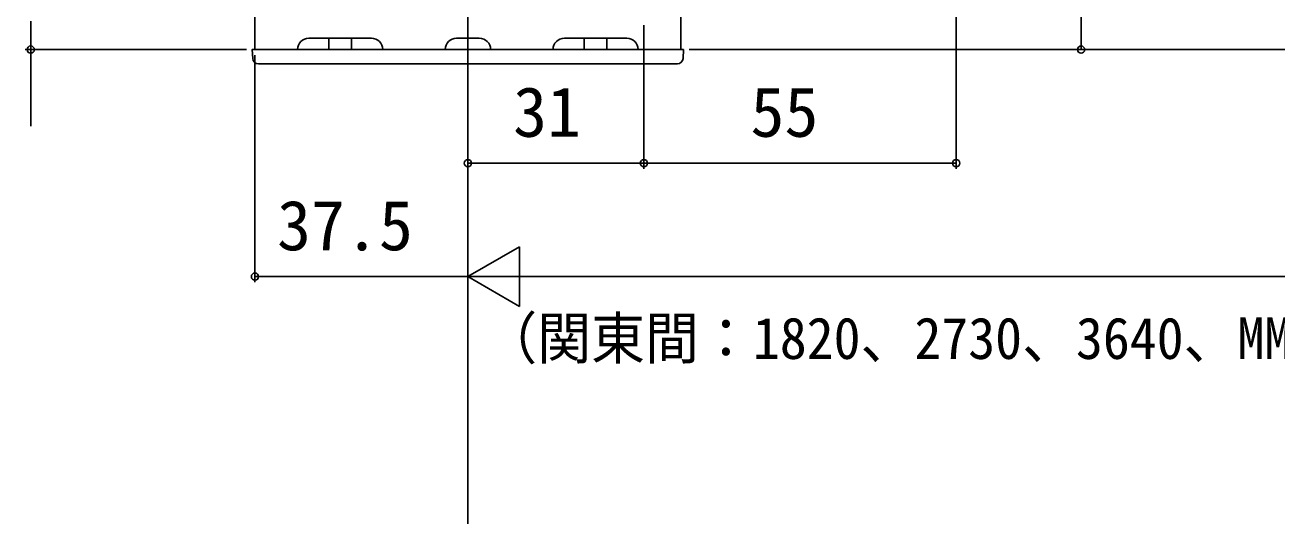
# Model space of a CAD drawing. Units: millimetres, scale not verified. Extents: x -525 to 525, y -785 to 780.
# Drawn here: x -366 to -145.5, y 43 to 129.5 of the extents above; entities that cross this region are included whole.
import ezdxf
from ezdxf.enums import TextEntityAlignment as Align

# ---------------------------------------------------------------- set-up
doc = ezdxf.new("R2010")
doc.units = ezdxf.units.MM
doc.header["$LTSCALE"] = 4
for name, color, linetype in [('0-3_YKK_12', 2, 'Continuous'), ('0-4_YKK_13', 4, 'Continuous'), ('0-5_YKK_D', 6, 'Continuous')]:
    doc.layers.add(name, color=color, linetype=linetype)
doc.styles.add('ＭＳ ゴシック', font='')
doc.styles.get('ＭＳ ゴシック').set_extended_font_data('MS Gothic')

msp = doc.modelspace()

# ---------------------------------------------------------------- linework, layer by layer
at = {"layer": '0-3_YKK_12'}
for p, q in [((-288, 617.203), (-288, 13.203)), ((-325.5, 285.203), (-325.5, 125.203)), ((-250.5, 167.697), (-250.5, 125.203)), ((-316, 127.203), (-305, 127.203)), ((-286, 127.203), (-290, 127.203)), ((-260, 127.203), (-271, 127.203)), ((-325.5, 125.203), (-318, 125.203)), ((-303, 125.203), (-292, 125.203)), ((-284, 125.203), (-273, 125.203)), ((-258, 125.203), (-250.5, 125.203))]:
    msp.add_line(p, q, dxfattribs=at)
for centre, start, end in [((-316, 125.203), 90, 180), ((-305, 125.203), 0, 90), ((-290, 125.203), 90, 180), ((-286, 125.203), 0, 90), ((-271, 125.203), 90, 180), ((-260, 125.203), 0, 90)]:
    msp.add_arc(centre, 2, start, end, dxfattribs=at)
at = {"layer": '0-4_YKK_13'}
for p, q in [((-312.5, 127.203), (-312.5, 125.203)), ((-308.5, 127.203), (-308.5, 125.203)), ((-267.5, 127.203), (-267.5, 125.203)), ((-263.5, 127.203), (-263.5, 125.203)), ((-325.002, 125.203), (-250.998, 125.203)), ((-250.998, 125.203), (-250, 125.203)), ((-250, 125.203), (-250.095, 123.642)), ((-251.094, 122.703), (-324.906, 122.703))]:
    msp.add_line(p, q, dxfattribs=at)
msp.add_lwpolyline([(-325.905, 123.642), (-326, 125.203), (-325.002, 125.203)], dxfattribs=at)
for centre, start, end in [((-324.906, 123.703), 183.5, 270), ((-251.094, 123.703), 270, 356.5)]:
    msp.add_arc(centre, 1, start, end, dxfattribs=at)
at = {"layer": '0-5_YKK_D'}
for p, q in [((-202, 194.503), (-202, 104.203)), ((-180, 125.203), (-180, 195.203)), ((-257, 129.503), (-257, 104.2)), ((-257, 129.503), (-257, 104.203)), ((-327, 125.203), (-366, 125.203)), ((-325.5, 124.203), (-325.5, 84.203)), ((-249, 125.203), (35.5, 125.203)), ((-249, 125.203), (-179, 125.203)), ((-288, 111.703), (-288, 84.203)), ((-288, 111.703), (-288, 84.203)), ((-288, 105.2), (-257, 105.2)), ((-257, 105.203), (-202, 105.203)), ((-288, 85.203), (-278.907, 90.453)), ((-278.907, 79.953), (-278.907, 90.453)), ((-288, 85.203), (-325.5, 85.203)), ((-288, 85.203), (-278.907, 79.953)), ((-288, 85.203), (-269.813, 85.203)), ((-277.5, 85.203), (201.5, 85.203))]:
    msp.add_line(p, q, dxfattribs=at)
msp.add_lwpolyline([(-365, 130.203), (-365, 125.203), (-365, 111.698)], dxfattribs=at)
for centre in [(-365, 125.203), (-180, 125.203), (-257, 105.203), (-202, 105.203), (-288, 105.2), (-257, 105.2), (-325.5, 85.203)]:
    msp.add_circle(centre, 0.637, dxfattribs=at)

# ---------------------------------------------------------------- texts
at = {"layer": '0-5_YKK_D', "style": 'ＭＳ ゴシック'}
for s, p in [('31', (-280.034, 107.2)), ('55', (-238.227, 107.203)), ('37.5', (-321.614, 87.203))]:
    msp.add_text(s, height=8.798, dxfattribs=at).set_placement(p, align=Align.BOTTOM_LEFT)
at = {"layer": '0-5_YKK_D', "style": 'ＭＳ ゴシック', "width": 0.95}
msp.add_text('（関東間：1820、2730、3640、MM：2000、3000、4000、九州・四国間：1910、2865、3820）', height=7.331, dxfattribs=at).set_placement((-285.297, 68.498), align=Align.BOTTOM_LEFT)

doc.saveas('drawing.dxf')
